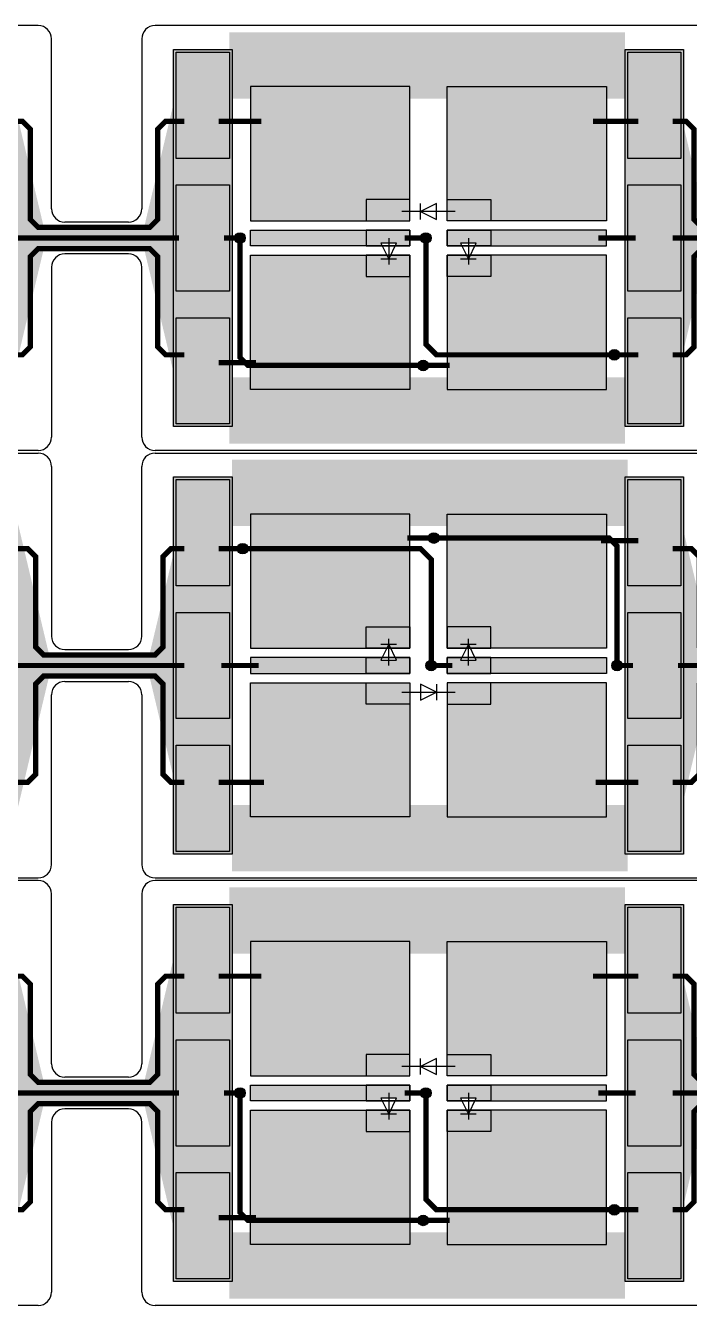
# Model space of a CAD drawing. Extents: x 1822 to 2392, y 725 to 1125.
# Drawn here: x 2212.53 to 2237.53, y 837.2 to 885.4 of the extents above; entities that cross this region are included whole.
import ezdxf

# ---------------------------------------------------------------- set-up
doc = ezdxf.new("R2010")
doc.units = 0
doc.header["$LTSCALE"] = 0.2
for name, color, linetype in [('BS', 1, 'CONTINUOUS'), ('Durchsteiger', 3, 'CONTINUOUS'), ('LED', 7, 'CONTINUOUS'), ('LS', 5, 'CONTINUOUS'), ('Rand', 6, 'CONTINUOUS')]:
    doc.layers.add(name, color=color, linetype=linetype)

msp = doc.modelspace()

# ---------------------------------------------------------------- hatches: boundary and pattern name
at = {"layer": 'BS'}
h = msp.add_hatch(color=256, dxfattribs=at)
h.paths.add_polyline_path([(2218.2, 870.4), (2220.2, 870.4), (2220.2, 874.4), (2218.2, 874.4)])
h.paths.add_polyline_path([(2218.2, 875.4), (2220.2, 875.4), (2220.2, 879.4), (2218.2, 879.4)])
h.paths.add_polyline_path([(2218.2, 880.4), (2220.2, 880.4), (2220.2, 884.4), (2218.2, 884.4)])
h = msp.add_hatch(color=256, dxfattribs=at)
h.paths.add_polyline_path([(2235.2, 870.4), (2237.2, 870.4), (2237.2, 874.4), (2235.2, 874.4)])
h.paths.add_polyline_path([(2235.2, 875.4), (2237.2, 875.4), (2237.2, 879.4), (2235.2, 879.4)])
h.paths.add_polyline_path([(2235.2, 880.4), (2237.2, 880.4), (2237.2, 884.4), (2235.2, 884.4)])
h = msp.add_hatch(color=256, dxfattribs=at)
h.paths.add_polyline_path([(2234.4, 871.7), (2234.4, 876.75), (2230.05, 876.75), (2230.05, 875.95), (2228.4, 875.95), (2228.4, 871.7)])
h.paths.add_polyline_path([(2234.4, 877.1), (2234.4, 877.7), (2230.05, 877.7), (2230.05, 877.1)])
h.paths.add_polyline_path([(2234.4, 878.05), (2234.4, 883.1), (2228.4, 883.1), (2228.4, 878.85), (2230.05, 878.85), (2230.05, 878.05)])
h.paths.add_polyline_path([(2225.35, 878.05), (2225.35, 878.85), (2227, 878.85), (2227, 883.1), (2221, 883.1), (2221, 878.05)])
h.paths.add_polyline_path([(2225.35, 877.1), (2225.35, 877.7), (2221, 877.7), (2221, 877.1)])
h.paths.add_polyline_path([(2227, 871.7), (2227, 875.95), (2225.35, 875.95), (2225.35, 876.75), (2221, 876.75), (2221, 871.7)])
h.paths.add_polyline_path([(2227, 875.95), (2227, 876.75), (2226.275, 876.75), (2226.2, 876.6), (2226.125, 876.75), (2225.35, 876.75), (2225.35, 875.95)], flags=17)
h.paths.add_polyline_path([(2227, 877.1), (2227, 877.7), (2225.35, 877.7), (2225.35, 877.1), (2225.95, 877.1), (2225.9, 877.2), (2226.5, 877.2), (2226.45, 877.1)])
h.paths.add_polyline_path([(2227, 878.05), (2227, 878.85), (2225.35, 878.85), (2225.35, 878.05)], flags=17)
h.paths.add_polyline_path([(2230.05, 878.05), (2230.05, 878.85), (2228.4, 878.85), (2228.4, 878.05)], flags=16)
h.paths.add_polyline_path([(2230.05, 877.1), (2230.05, 877.7), (2228.4, 877.7), (2228.4, 877.1), (2228.95, 877.1), (2228.9, 877.2), (2229.5, 877.2), (2229.45, 877.1)])
h.paths.add_polyline_path([(2230.05, 875.95), (2230.05, 876.75), (2229.275, 876.75), (2229.2, 876.6), (2229.125, 876.75), (2228.4, 876.75), (2228.4, 875.95)], flags=17)
h = msp.add_hatch(color=256, dxfattribs=at)
h.paths.add_polyline_path([(2220.2, 868.3), (2218.2, 868.3), (2218.2, 864.3), (2220.2, 864.3)])
h.paths.add_polyline_path([(2220.2, 863.3), (2218.2, 863.3), (2218.2, 859.3), (2220.2, 859.3)])
h.paths.add_polyline_path([(2220.2, 858.3), (2218.2, 858.3), (2218.2, 854.3), (2220.2, 854.3)])
h = msp.add_hatch(color=256, dxfattribs=at)
h.paths.add_polyline_path([(2237.2, 868.3), (2235.2, 868.3), (2235.2, 864.3), (2237.2, 864.3)])
h.paths.add_polyline_path([(2237.2, 863.3), (2235.2, 863.3), (2235.2, 859.3), (2237.2, 859.3)])
h.paths.add_polyline_path([(2237.2, 858.3), (2235.2, 858.3), (2235.2, 854.3), (2237.2, 854.3)])
h = msp.add_hatch(color=256, dxfattribs=at)
h.paths.add_polyline_path([(2221, 867), (2221, 861.95), (2225.35, 861.95), (2225.35, 862.75), (2227, 862.75), (2227, 867)])
h.paths.add_polyline_path([(2221, 861.6), (2221, 861), (2225.35, 861), (2225.35, 861.6)])
h.paths.add_polyline_path([(2221, 860.65), (2221, 855.6), (2227, 855.6), (2227, 859.85), (2225.35, 859.85), (2225.35, 860.65)])
h.paths.add_polyline_path([(2230.05, 860.65), (2230.05, 859.85), (2228.4, 859.85), (2228.4, 855.6), (2234.4, 855.6), (2234.4, 860.65)])
h.paths.add_polyline_path([(2230.05, 861.6), (2230.05, 861), (2234.4, 861), (2234.4, 861.6)])
h.paths.add_polyline_path([(2228.4, 867), (2228.4, 862.75), (2230.05, 862.75), (2230.05, 861.95), (2234.4, 861.95), (2234.4, 867)])
h.paths.add_polyline_path([(2228.4, 862.75), (2228.4, 861.95), (2229.125, 861.95), (2229.2, 862.1), (2229.275, 861.95), (2230.05, 861.95), (2230.05, 862.75)], flags=17)
h.paths.add_polyline_path([(2228.4, 861.6), (2228.4, 861), (2230.05, 861), (2230.05, 861.6), (2229.45, 861.6), (2229.5, 861.5), (2228.9, 861.5), (2228.95, 861.6)])
h.paths.add_polyline_path([(2228.4, 860.65), (2228.4, 859.85), (2230.05, 859.85), (2230.05, 860.65)], flags=17)
h.paths.add_polyline_path([(2225.35, 860.65), (2225.35, 859.85), (2227, 859.85), (2227, 860.65)], flags=16)
h.paths.add_polyline_path([(2225.35, 861.6), (2225.35, 861), (2227, 861), (2227, 861.6), (2226.45, 861.6), (2226.5, 861.5), (2225.9, 861.5), (2225.95, 861.6)])
h.paths.add_polyline_path([(2225.35, 862.75), (2225.35, 861.95), (2226.125, 861.95), (2226.2, 862.1), (2226.275, 861.95), (2227, 861.95), (2227, 862.75)], flags=17)
h = msp.add_hatch(color=256, dxfattribs=at)
h.paths.add_polyline_path([(2218.2, 838.2), (2220.2, 838.2), (2220.2, 842.2), (2218.2, 842.2)])
h.paths.add_polyline_path([(2218.2, 843.2), (2220.2, 843.2), (2220.2, 847.2), (2218.2, 847.2)])
h.paths.add_polyline_path([(2218.2, 848.2), (2220.2, 848.2), (2220.2, 852.2), (2218.2, 852.2)])
h = msp.add_hatch(color=256, dxfattribs=at)
h.paths.add_polyline_path([(2235.2, 838.2), (2237.2, 838.2), (2237.2, 842.2), (2235.2, 842.2)])
h.paths.add_polyline_path([(2235.2, 843.2), (2237.2, 843.2), (2237.2, 847.2), (2235.2, 847.2)])
h.paths.add_polyline_path([(2235.2, 848.2), (2237.2, 848.2), (2237.2, 852.2), (2235.2, 852.2)])
h = msp.add_hatch(color=256, dxfattribs=at)
h.paths.add_polyline_path([(2234.4, 839.5), (2234.4, 844.55), (2230.05, 844.55), (2230.05, 843.75), (2228.4, 843.75), (2228.4, 839.5)])
h.paths.add_polyline_path([(2234.4, 844.9), (2234.4, 845.5), (2230.05, 845.5), (2230.05, 844.9)])
h.paths.add_polyline_path([(2234.4, 845.85), (2234.4, 850.9), (2228.4, 850.9), (2228.4, 846.65), (2230.05, 846.65), (2230.05, 845.85)])
h.paths.add_polyline_path([(2225.35, 845.85), (2225.35, 846.65), (2227, 846.65), (2227, 850.9), (2221, 850.9), (2221, 845.85)])
h.paths.add_polyline_path([(2225.35, 844.9), (2225.35, 845.5), (2221, 845.5), (2221, 844.9)])
h.paths.add_polyline_path([(2227, 839.5), (2227, 843.75), (2225.35, 843.75), (2225.35, 844.55), (2221, 844.55), (2221, 839.5)])
h.paths.add_polyline_path([(2227, 843.75), (2227, 844.55), (2226.275, 844.55), (2226.2, 844.4), (2226.125, 844.55), (2225.35, 844.55), (2225.35, 843.75)], flags=17)
h.paths.add_polyline_path([(2227, 844.9), (2227, 845.5), (2225.35, 845.5), (2225.35, 844.9), (2225.95, 844.9), (2225.9, 845), (2226.5, 845), (2226.45, 844.9)])
h.paths.add_polyline_path([(2227, 845.85), (2227, 846.65), (2225.35, 846.65), (2225.35, 845.85)], flags=17)
h.paths.add_polyline_path([(2230.05, 845.85), (2230.05, 846.65), (2228.4, 846.65), (2228.4, 845.85)], flags=16)
h.paths.add_polyline_path([(2230.05, 844.9), (2230.05, 845.5), (2228.4, 845.5), (2228.4, 844.9), (2228.95, 844.9), (2228.9, 845), (2229.5, 845), (2229.45, 844.9)])
h.paths.add_polyline_path([(2230.05, 843.75), (2230.05, 844.55), (2229.275, 844.55), (2229.2, 844.4), (2229.125, 844.55), (2228.4, 844.55), (2228.4, 843.75)], flags=17)
at = {"layer": 'Durchsteiger'}
for points in [[(2220.6, 877.2, 1), (2220.6, 877.6, 1)], [(2227.6, 877.2, 1), (2227.6, 877.6, 1)], [(2234.7, 872.8, 1), (2234.7, 873.2, 1)], [(2227.5, 872.4, 1), (2227.5, 872.8, 1)], [(2227.9, 866.3, 1), (2227.9, 865.9, 1)], [(2220.7, 865.9, 1), (2220.7, 865.5, 1)], [(2227.8, 861.5, 1), (2227.8, 861.1, 1)], [(2234.8, 861.5, 1), (2234.8, 861.1, 1)], [(2220.6, 845, 1), (2220.6, 845.4, 1)], [(2227.6, 845, 1), (2227.6, 845.4, 1)], [(2234.7, 840.6, 1), (2234.7, 841, 1)], [(2227.5, 840.2, 1), (2227.5, 840.6, 1)]]:
    msp.add_hatch(color=256, dxfattribs=at).paths.add_polyline_path(points)
at = {"layer": 'LS'}
for points in [[(2220.3, 884.5), (2218.1, 884.5), (2218.1, 870.3), (2220.3, 870.3)], [(2237.3, 884.5), (2235.1, 884.5), (2235.1, 870.3), (2237.3, 870.3)], [(2220.3, 868.4), (2218.1, 868.4), (2218.1, 854.2), (2220.3, 854.2)], [(2237.3, 868.4), (2235.1, 868.4), (2235.1, 854.2), (2237.3, 854.2)], [(2220.3, 852.3), (2218.1, 852.3), (2218.1, 838.1), (2220.3, 838.1)], [(2237.3, 852.3), (2235.1, 852.3), (2235.1, 838.1), (2237.3, 838.1)]]:
    msp.add_hatch(color=256, dxfattribs=at).paths.add_polyline_path(points)

# ---------------------------------------------------------------- linework, layer by layer
at = {"layer": 'BS'}
for p, q in [((2227.8, 877.4), (2227.6, 877.4)), ((2227.7, 877.5), (2227.7, 877.3)), ((2227.7, 861.2), (2227.7, 861.4)), ((2227.6, 861.3), (2227.8, 861.3)), ((2227.8, 845.2), (2227.6, 845.2)), ((2227.7, 845.3), (2227.7, 845.1))]:
    msp.add_line(p, q, dxfattribs=at)
for points in [[(2220.2, 884.4), (2220.2, 880.4), (2218.2, 880.4), (2218.2, 884.4)], [(2237.2, 884.4), (2237.2, 880.4), (2235.2, 880.4), (2235.2, 884.4)], [(2227, 878.05), (2227, 883.1), (2221, 883.1), (2221, 878.05)], [(2228.4, 878.05), (2228.4, 883.1), (2234.4, 883.1), (2234.4, 878.05)], [(2220.2, 879.4), (2220.2, 875.4), (2218.2, 875.4), (2218.2, 879.4)], [(2237.2, 879.4), (2237.2, 875.4), (2235.2, 875.4), (2235.2, 879.4)], [(2225.35, 878.85), (2225.35, 878.05), (2227, 878.05), (2227, 878.85)], [(2230.05, 878.85), (2230.05, 878.05), (2228.4, 878.05), (2228.4, 878.85)], [(2227, 877.7), (2227, 877.1), (2221, 877.1), (2221, 877.7)], [(2225.35, 877.7), (2225.35, 877.1), (2227, 877.1), (2227, 877.7)], [(2230.05, 877.7), (2230.05, 877.1), (2228.4, 877.1), (2228.4, 877.7)], [(2228.4, 877.7), (2228.4, 877.1), (2234.4, 877.1), (2234.4, 877.7)], [(2227, 876.75), (2227, 871.7), (2221, 871.7), (2221, 876.75)], [(2225.35, 876.75), (2225.35, 875.95), (2227, 875.95), (2227, 876.75)], [(2230.05, 876.75), (2230.05, 875.95), (2228.4, 875.95), (2228.4, 876.75)], [(2228.4, 876.75), (2228.4, 871.7), (2234.4, 871.7), (2234.4, 876.75)], [(2220.2, 874.4), (2220.2, 870.4), (2218.2, 870.4), (2218.2, 874.4)], [(2237.2, 874.4), (2237.2, 870.4), (2235.2, 870.4), (2235.2, 874.4)], [(2218.2, 864.3), (2218.2, 868.3), (2220.2, 868.3), (2220.2, 864.3)], [(2235.2, 864.3), (2235.2, 868.3), (2237.2, 868.3), (2237.2, 864.3)], [(2227, 861.95), (2227, 867), (2221, 867), (2221, 861.95)], [(2228.4, 861.95), (2228.4, 867), (2234.4, 867), (2234.4, 861.95)], [(2218.2, 859.3), (2218.2, 863.3), (2220.2, 863.3), (2220.2, 859.3)], [(2235.2, 859.3), (2235.2, 863.3), (2237.2, 863.3), (2237.2, 859.3)], [(2225.35, 861.95), (2225.35, 862.75), (2227, 862.75), (2227, 861.95)], [(2230.05, 861.95), (2230.05, 862.75), (2228.4, 862.75), (2228.4, 861.95)], [(2227, 861), (2227, 861.6), (2221, 861.6), (2221, 861)], [(2225.35, 861), (2225.35, 861.6), (2227, 861.6), (2227, 861)], [(2230.05, 861), (2230.05, 861.6), (2228.4, 861.6), (2228.4, 861)], [(2228.4, 861), (2228.4, 861.6), (2234.4, 861.6), (2234.4, 861)], [(2227, 860.65), (2227, 855.6), (2221, 855.6), (2221, 860.65)], [(2225.35, 859.85), (2225.35, 860.65), (2227, 860.65), (2227, 859.85)], [(2230.05, 859.85), (2230.05, 860.65), (2228.4, 860.65), (2228.4, 859.85)], [(2228.4, 860.65), (2228.4, 855.6), (2234.4, 855.6), (2234.4, 860.65)], [(2218.2, 854.3), (2218.2, 858.3), (2220.2, 858.3), (2220.2, 854.3)], [(2235.2, 854.3), (2235.2, 858.3), (2237.2, 858.3), (2237.2, 854.3)], [(2220.2, 852.2), (2220.2, 848.2), (2218.2, 848.2), (2218.2, 852.2)], [(2237.2, 852.2), (2237.2, 848.2), (2235.2, 848.2), (2235.2, 852.2)], [(2227, 845.85), (2227, 850.9), (2221, 850.9), (2221, 845.85)], [(2228.4, 845.85), (2228.4, 850.9), (2234.4, 850.9), (2234.4, 845.85)], [(2220.2, 847.2), (2220.2, 843.2), (2218.2, 843.2), (2218.2, 847.2)], [(2237.2, 847.2), (2237.2, 843.2), (2235.2, 843.2), (2235.2, 847.2)], [(2225.35, 846.65), (2225.35, 845.85), (2227, 845.85), (2227, 846.65)], [(2230.05, 846.65), (2230.05, 845.85), (2228.4, 845.85), (2228.4, 846.65)], [(2227, 845.5), (2227, 844.9), (2221, 844.9), (2221, 845.5)], [(2225.35, 845.5), (2225.35, 844.9), (2227, 844.9), (2227, 845.5)], [(2230.05, 845.5), (2230.05, 844.9), (2228.4, 844.9), (2228.4, 845.5)], [(2228.4, 845.5), (2228.4, 844.9), (2234.4, 844.9), (2234.4, 845.5)], [(2227, 844.55), (2227, 839.5), (2221, 839.5), (2221, 844.55)], [(2225.35, 844.55), (2225.35, 843.75), (2227, 843.75), (2227, 844.55)], [(2230.05, 844.55), (2230.05, 843.75), (2228.4, 843.75), (2228.4, 844.55)], [(2228.4, 844.55), (2228.4, 839.5), (2234.4, 839.5), (2234.4, 844.55)], [(2220.2, 842.2), (2220.2, 838.2), (2218.2, 838.2), (2218.2, 842.2)], [(2237.2, 842.2), (2237.2, 838.2), (2235.2, 838.2), (2235.2, 842.2)]]:
    msp.add_lwpolyline(points, close=True, dxfattribs=at)
at = {"layer": 'BS', "const_width": 0.2}
for points in [[(2215.3, 877.8), (2213, 877.8), (2212.7, 878.1), (2212.7, 881.5), (2212.4, 881.8), (2211.9, 881.8)], [(2218.5, 881.8), (2217.8, 881.8), (2217.5, 881.5), (2217.5, 878.1), (2217.2, 877.8), (2215.3, 877.8)], [(2221.4, 881.8), (2219.8, 881.8)], [(2235.6, 881.8), (2233.9, 881.8)], [(2240.3, 877.8), (2238, 877.8), (2237.7, 878.1), (2237.7, 881.5), (2237.4, 881.8), (2236.9, 881.8)], [(2215.3, 877.4), (2211.9, 877.4)], [(2218.3, 877.4), (2215.3, 877.4)], [(2220.5, 877.4), (2220, 877.4)], [(2227.5, 877.4), (2226.8, 877.4)], [(2235.5, 877.4), (2234.1, 877.4)], [(2240.3, 877.4), (2236.9, 877.4)], [(2215.3, 877), (2213, 877), (2212.7, 876.7), (2212.7, 873.3), (2212.4, 873), (2211.9, 873)], [(2218.5, 873), (2217.8, 873), (2217.5, 873.3), (2217.5, 876.7), (2217.2, 877), (2215.3, 877)], [(2240.3, 877), (2238, 877), (2237.7, 876.7), (2237.7, 873.3), (2237.4, 873), (2236.9, 873)], [(2234.8, 873), (2235.6, 873)], [(2221.2, 872.7), (2219.8, 872.7)], [(2228.5, 872.6), (2227.6, 872.6)], [(2226.9, 866.1), (2227.8, 866.1)], [(2211.9, 865.7), (2212.6, 865.7), (2212.9, 865.4), (2212.9, 862), (2213.2, 861.7), (2215.1, 861.7)], [(2215.1, 861.7), (2217.4, 861.7), (2217.7, 862), (2217.7, 865.4), (2218, 865.7), (2218.5, 865.7)], [(2220.6, 865.7), (2219.8, 865.7)], [(2234.2, 866), (2235.6, 866)], [(2236.9, 865.7), (2237.6, 865.7), (2237.9, 865.4), (2237.9, 862), (2238.2, 861.7), (2240.1, 861.7)], [(2212.1, 861.3), (2215.1, 861.3)], [(2215.1, 861.3), (2218.5, 861.3)], [(2219.9, 861.3), (2221.3, 861.3)], [(2227.9, 861.3), (2228.6, 861.3)], [(2234.9, 861.3), (2235.4, 861.3)], [(2237.1, 861.3), (2240.1, 861.3)], [(2211.9, 856.9), (2212.6, 856.9), (2212.9, 857.2), (2212.9, 860.6), (2213.2, 860.9), (2215.1, 860.9)], [(2215.1, 860.9), (2217.4, 860.9), (2217.7, 860.6), (2217.7, 857.2), (2218, 856.9), (2218.5, 856.9)], [(2236.9, 856.9), (2237.6, 856.9), (2237.9, 857.2), (2237.9, 860.6), (2238.2, 860.9), (2240.1, 860.9)], [(2219.8, 856.9), (2221.5, 856.9)], [(2234, 856.9), (2235.6, 856.9)], [(2215.3, 845.6), (2213, 845.6), (2212.7, 845.9), (2212.7, 849.3), (2212.4, 849.6), (2211.9, 849.6)], [(2218.5, 849.6), (2217.8, 849.6), (2217.5, 849.3), (2217.5, 845.9), (2217.2, 845.6), (2215.3, 845.6)], [(2221.4, 849.6), (2219.8, 849.6)], [(2235.6, 849.6), (2233.9, 849.6)], [(2240.3, 845.6), (2238, 845.6), (2237.7, 845.9), (2237.7, 849.3), (2237.4, 849.6), (2236.9, 849.6)], [(2215.3, 845.2), (2211.9, 845.2)], [(2218.3, 845.2), (2215.3, 845.2)], [(2220.5, 845.2), (2220, 845.2)], [(2227.5, 845.2), (2226.8, 845.2)], [(2235.5, 845.2), (2234.1, 845.2)], [(2240.3, 845.2), (2236.9, 845.2)], [(2215.3, 844.8), (2213, 844.8), (2212.7, 844.5), (2212.7, 841.1), (2212.4, 840.8), (2211.9, 840.8)], [(2218.5, 840.8), (2217.8, 840.8), (2217.5, 841.1), (2217.5, 844.5), (2217.2, 844.8), (2215.3, 844.8)], [(2240.3, 844.8), (2238, 844.8), (2237.7, 844.5), (2237.7, 841.1), (2237.4, 840.8), (2236.9, 840.8)], [(2234.8, 840.8), (2235.6, 840.8)], [(2221.2, 840.5), (2219.8, 840.5)], [(2228.5, 840.4), (2227.6, 840.4)]]:
    msp.add_lwpolyline(points, dxfattribs=at)
at = {"layer": 'Durchsteiger'}
for centre in [(2220.6, 877.4), (2227.6, 877.4), (2234.7, 873), (2227.5, 872.6), (2227.9, 866.1), (2220.7, 865.7), (2227.8, 861.3), (2234.8, 861.3), (2220.6, 845.2), (2227.6, 845.2), (2234.7, 840.8), (2227.5, 840.4)]:
    msp.add_circle(centre, 0.2, dxfattribs=at)
at = {"layer": 'LED'}
for p, q in [((2228, 878.7), (2227.4, 878.4)), ((2227.4, 878.1), (2227.4, 878.7)), ((2228, 878.1), (2228, 878.7)), ((2228.7, 878.4), (2226.7, 878.4)), ((2227.4, 878.4), (2228, 878.1)), ((2226.2, 877.4), (2226.2, 876.4)), ((2229.2, 877.4), (2229.2, 876.4)), ((2226.5, 877.2), (2225.9, 877.2)), ((2225.9, 877.2), (2226.2, 876.6)), ((2226.2, 876.6), (2226.5, 877.2)), ((2229.5, 877.2), (2228.9, 877.2)), ((2228.9, 877.2), (2229.2, 876.6)), ((2229.2, 876.6), (2229.5, 877.2)), ((2226.5, 876.6), (2225.9, 876.6)), ((2229.5, 876.6), (2228.9, 876.6)), ((2226.2, 861.3), (2226.2, 862.3)), ((2229.2, 861.3), (2229.2, 862.3)), ((2226.2, 862.1), (2225.9, 861.5)), ((2225.9, 862.1), (2226.5, 862.1)), ((2226.5, 861.5), (2226.2, 862.1)), ((2229.2, 862.1), (2228.9, 861.5)), ((2228.9, 862.1), (2229.5, 862.1)), ((2229.5, 861.5), (2229.2, 862.1)), ((2225.9, 861.5), (2226.5, 861.5)), ((2228.9, 861.5), (2229.5, 861.5)), ((2227.4, 860.6), (2227.4, 860)), ((2228, 860.3), (2227.4, 860.6)), ((2228, 860.6), (2228, 860)), ((2226.7, 860.3), (2228.7, 860.3)), ((2227.4, 860), (2228, 860.3)), ((2228, 846.5), (2227.4, 846.2)), ((2227.4, 845.9), (2227.4, 846.5)), ((2228, 845.9), (2228, 846.5)), ((2228.7, 846.2), (2226.7, 846.2)), ((2227.4, 846.2), (2228, 845.9)), ((2226.5, 845), (2225.9, 845)), ((2225.9, 845), (2226.2, 844.4)), ((2226.2, 845.2), (2226.2, 844.2)), ((2226.2, 844.4), (2226.5, 845)), ((2229.5, 845), (2228.9, 845)), ((2228.9, 845), (2229.2, 844.4)), ((2229.2, 845.2), (2229.2, 844.2)), ((2229.2, 844.4), (2229.5, 845)), ((2226.5, 844.4), (2225.9, 844.4)), ((2229.5, 844.4), (2228.9, 844.4))]:
    msp.add_line(p, q, dxfattribs=at)
at = {"layer": 'LS'}
for points, const_width in [([(2235.1, 883.9), (2220.2, 883.9)], 2.5), ([(2215.3, 877.4), (2213.2, 877.4)], 0.9), ([(2217, 877.4), (2215.3, 877.4)], 0.9), ([(2227.4, 872.6), (2220.9, 872.6), (2220.6, 872.9), (2220.6, 877.1), (2220.6, 877.3)], 0.2), ([(2234.6, 873), (2232.5, 873), (2228, 873), (2227.6, 873.4), (2227.6, 877.3)], 0.2), ([(2235.1, 870.9), (2220.2, 870.9)], 2.5), ([(2220.3, 867.8), (2235.2, 867.8)], 2.5), ([(2228, 866.1), (2234.5, 866.1), (2234.8, 865.8), (2234.8, 861.6), (2234.8, 861.4)], 0.2), ([(2220.8, 865.7), (2222.9, 865.7), (2227.4, 865.7), (2227.8, 865.3), (2227.8, 861.4)], 0.2), ([(2213.4, 861.3), (2215.1, 861.3)], 0.9), ([(2215.1, 861.3), (2217.2, 861.3)], 0.9), ([(2220.3, 854.8), (2235.2, 854.8)], 2.5), ([(2235.1, 851.7), (2220.2, 851.7)], 2.5), ([(2215.3, 845.2), (2213.2, 845.2)], 0.9), ([(2217, 845.2), (2215.3, 845.2)], 0.9), ([(2227.4, 840.4), (2220.9, 840.4), (2220.6, 840.7), (2220.6, 844.9), (2220.6, 845.1)], 0.2), ([(2234.6, 840.8), (2232.5, 840.8), (2228, 840.8), (2227.6, 841.2), (2227.6, 845.1)], 0.2), ([(2235.1, 838.7), (2220.2, 838.7)], 2.5)]:
    msp.add_lwpolyline(points, dxfattribs=dict(at, const_width=const_width))
for points in [[(2213.2, 877.4, 0.9, 11, 0), (2212, 877.4, 15, 15, 0)], [(2217, 877.4, 0.9, 11, 0), (2218.2, 877.4, 15, 15, 0)], [(2238.2, 877.4, 0.9, 11, 0), (2237, 877.4, 15, 15, 0)], [(2242, 877.4, 0.9, 11, 0), (2243.2, 877.4, 15, 15, 0)], [(2213.4, 861.3, 0.9, 11, 0), (2212.2, 861.3, 15, 15, 0)], [(2217.2, 861.3, 0.9, 11, 0), (2218.4, 861.3, 15, 15, 0)], [(2238.4, 861.3, 0.9, 11, 0), (2237.2, 861.3, 15, 15, 0)], [(2242.2, 861.3, 0.9, 11, 0), (2243.4, 861.3, 15, 15, 0)], [(2213.2, 845.2, 0.9, 11, 0), (2212, 845.2, 15, 15, 0)], [(2217, 845.2, 0.9, 11, 0), (2218.2, 845.2, 15, 15, 0)], [(2238.2, 845.2, 0.9, 11, 0), (2237, 845.2, 15, 15, 0)], [(2242, 845.2, 0.9, 11, 0), (2243.2, 845.2, 15, 15, 0)]]:
    msp.add_lwpolyline(points, format="xyseb", dxfattribs=at)
for points in [[(2220.3, 884.5), (2220.3, 870.3), (2218.1, 870.3), (2218.1, 884.5)], [(2237.3, 884.5), (2237.3, 870.3), (2235.1, 870.3), (2235.1, 884.5)], [(2218.1, 854.2), (2218.1, 868.4), (2220.3, 868.4), (2220.3, 854.2)], [(2235.1, 854.2), (2235.1, 868.4), (2237.3, 868.4), (2237.3, 854.2)], [(2220.3, 852.3), (2220.3, 838.1), (2218.1, 838.1), (2218.1, 852.3)], [(2237.3, 852.3), (2237.3, 838.1), (2235.1, 838.1), (2235.1, 852.3)]]:
    msp.add_lwpolyline(points, close=True, dxfattribs=at)
at = {"layer": 'Rand'}
for p, q in [((2213, 885.4), (2192.4, 885.4)), ((2238, 885.4), (2217.4, 885.4)), ((2213.5, 878.5), (2213.5, 884.9)), ((2216.9, 884.9), (2216.9, 878.5)), ((2215.3, 878), (2214, 878)), ((2215.3, 878), (2214, 878)), ((2216.4, 878), (2215.3, 878)), ((2216.4, 878), (2215.3, 878)), ((2215.3, 876.8), (2214, 876.8)), ((2215.3, 876.8), (2214, 876.8)), ((2216.4, 876.8), (2215.3, 876.8)), ((2216.4, 876.8), (2215.3, 876.8)), ((2213.5, 876.3), (2213.5, 869.9)), ((2216.9, 869.9), (2216.9, 876.3)), ((2213, 869.4), (2192.4, 869.4)), ((2192.4, 869.3), (2213, 869.3)), ((2238, 869.4), (2217.4, 869.4)), ((2217.4, 869.3), (2238, 869.3)), ((2213.5, 868.8), (2213.5, 862.4)), ((2216.9, 862.4), (2216.9, 868.8)), ((2214, 861.9), (2215.1, 861.9)), ((2214, 861.9), (2215.1, 861.9)), ((2215.1, 861.9), (2216.4, 861.9)), ((2215.1, 861.9), (2216.4, 861.9)), ((2214, 860.7), (2215.1, 860.7)), ((2214, 860.7), (2215.1, 860.7)), ((2215.1, 860.7), (2216.4, 860.7)), ((2215.1, 860.7), (2216.4, 860.7)), ((2213.5, 853.8), (2213.5, 860.2)), ((2216.9, 860.2), (2216.9, 853.8)), ((2192.4, 853.3), (2213, 853.3)), ((2213, 853.2), (2192.4, 853.2)), ((2217.4, 853.3), (2238, 853.3)), ((2238, 853.2), (2217.4, 853.2)), ((2213.5, 846.3), (2213.5, 852.7)), ((2216.9, 852.7), (2216.9, 846.3)), ((2215.3, 845.8), (2214, 845.8)), ((2215.3, 845.8), (2214, 845.8)), ((2216.4, 845.8), (2215.3, 845.8)), ((2216.4, 845.8), (2215.3, 845.8)), ((2215.3, 844.6), (2214, 844.6)), ((2215.3, 844.6), (2214, 844.6)), ((2216.4, 844.6), (2215.3, 844.6)), ((2216.4, 844.6), (2215.3, 844.6)), ((2213.5, 844.1), (2213.5, 837.7)), ((2216.9, 837.7), (2216.9, 844.1)), ((2213, 837.2), (2192.4, 837.2)), ((2238, 837.2), (2217.4, 837.2))]:
    msp.add_line(p, q, dxfattribs=at)
for centre, start, end in [((2213, 884.9), 0, 90), ((2217.4, 884.9), 90, 180), ((2214, 878.5), 180, 270), ((2216.4, 878.5), 270, 0), ((2214, 876.3), 90, 180), ((2216.4, 876.3), 0, 90), ((2213, 869.9), 270, 0), ((2217.4, 869.9), 180, 270), ((2213, 868.8), 0, 90), ((2217.4, 868.8), 90, 180), ((2214, 862.4), 180, 270), ((2216.4, 862.4), 270, 0), ((2214, 860.2), 90, 180), ((2216.4, 860.2), 0, 90), ((2213, 853.8), 270, 0), ((2217.4, 853.8), 180, 270), ((2213, 852.7), 0, 90), ((2217.4, 852.7), 90, 180), ((2214, 846.3), 180, 270), ((2216.4, 846.3), 270, 0), ((2214, 844.1), 90, 180), ((2216.4, 844.1), 0, 90), ((2213, 837.7), 270, 0), ((2217.4, 837.7), 180, 270)]:
    msp.add_arc(centre, 0.5, start, end, dxfattribs=at)

doc.saveas('drawing.dxf')
